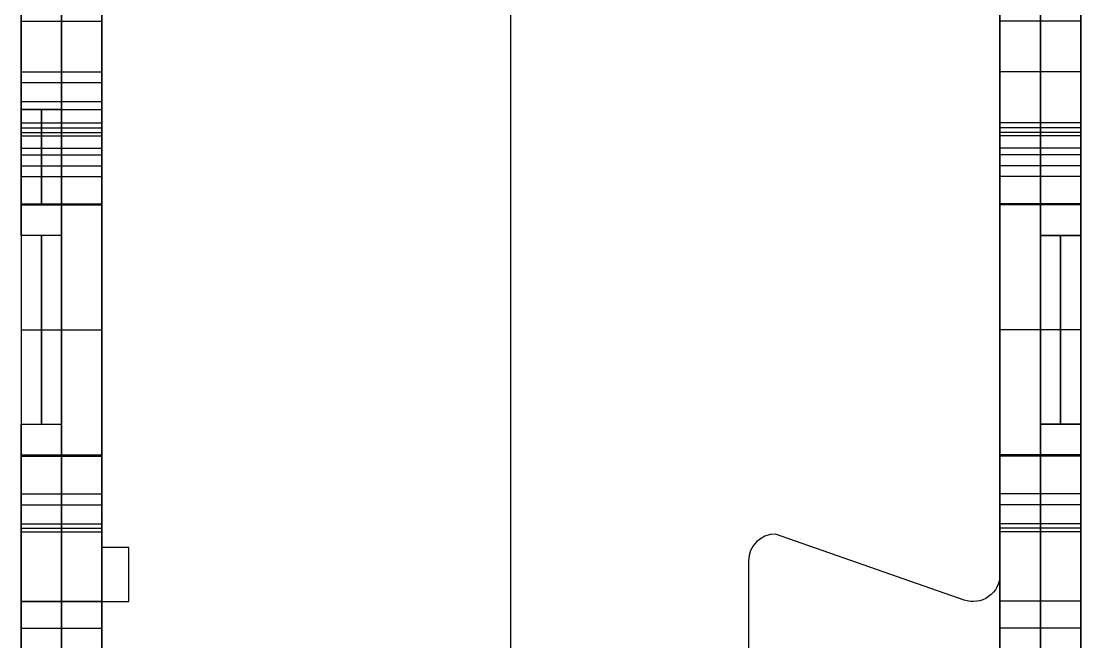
# Model space of a CAD drawing. Extents: x 3574 to 3842, y -44368 to -40231.
# Drawn here: x 3574.5 to 3810.5, y -41874.1 to -41735.8 of the extents above; entities that cross this region are included whole.
import ezdxf

# ---------------------------------------------------------------- set-up
doc = ezdxf.new("R2010")
doc.units = 0
doc.layers.add('ENDS', color=40, linetype='CONTINUOUS')

# ---------------------------------------------------------------- blocks, each defined once
blk = doc.blocks.new('SKYLARK200_END-XS-1')
at = {"layer": 'ENDS'}
for p, q in [((-159, 2667.9, 264), (-159, 2067.99, 264)), ((-159, 2667.9, 282), (-159, 2067.99, 282)), ((-50, 2668, 141), (-50, 2068, 141)), ((-32, 2668, 141), (-32, 2068, 141)), ((-268, 2666.28, 170), (-268, 2618, 186.9)), ((-268, 2618, 96.9), (-268, 2666.28, 113.8)), ((-259, 2666.28, 170), (-259, 2618, 186.9)), ((-259, 2618, 96.9), (-259, 2666.28, 113.8)), ((-250, 2666.28, 170), (-250, 2618, 186.9)), ((-250, 2618, 96.9), (-250, 2666.28, 113.8)), ((-250, 2514.39, 282), (-250, 2649.94, 282)), ((-250, 2514.39, 264), (-250, 2649.94, 264)), ((-250, 2514.39, 273), (-250, 2649.94, 273)), ((-50, 2649.96, 282), (-50, 2508.37, 282)), ((-50, 2649.96, 264), (-50, 2508.37, 264)), ((-50, 2649.96, 273), (-50, 2508.37, 273)), ((-268, 2631.69, 286), (-250, 2631.69, 286)), ((-268, 2631.69, -4), (-250, 2631.69, -4)), ((-32, 2631.69, -4), (-50, 2631.69, -4)), ((-32, 2631.69, 286), (-50, 2631.69, 286)), ((-268, 2620.37, 294), (-250, 2620.37, 294)), ((-268, 2620.37, -12), (-250, 2620.37, -12)), ((-32, 2620.37, -12), (-50, 2620.37, -12)), ((-32, 2620.37, 294), (-50, 2620.37, 294)), ((-268, 2618, 186.9), (-250, 2618, 186.9)), ((-268, 2618, 96.9), (-250, 2618, 96.9)), ((-268, 2613.76, 185.14), (-250, 2613.76, 185.14)), ((-268, 2613.76, 98.66), (-250, 2613.76, 98.66)), ((-268, 2612, 180.9), (-250, 2612, 180.9)), ((-268, 2612, 180.9), (-268, 2612, 162.9)), ((-268, 2612, 102.9), (-250, 2612, 102.9)), ((-268, 2612, 162.9), (-259, 2612, 162.9)), ((-259, 2612, 120.9), (-268, 2612, 120.9)), ((-268, 2612, 120.9), (-268, 2612, 102.9)), ((-259, 2612, 120.9), (-259, 2612, 162.9)), ((-259, 2612, 180.9), (-259, 2612, 102.9)), ((-259, 2612, 141.9), (-250, 2612, 141.9)), ((-259, 2612, 141.9), (-259, 2591, 141.9)), ((-250, 2612, 180.9), (-250, 2612, 102.9)), ((-250, 2612, 141), (-250, 2124, 141)), ((-268, 2609.06, 286), (-250, 2609.06, 286)), ((-268, 2609.06, -4), (-250, 2609.06, -4)), ((-268, 2607.9, 232), (-250, 2607.9, 232)), ((-268, 2607.9, 232), (-268, 2591, 280.28)), ((-268, 2591, 1.72), (-268, 2607.9, 50)), ((-268, 2607.9, 50), (-250, 2607.9, 50)), ((-259, 2607.9, 232), (-259, 2591, 280.28)), ((-259, 2591, 1.72), (-259, 2607.9, 50)), ((-250, 2607.9, 232), (-250, 2591, 280.28)), ((-250, 2591, 1.72), (-250, 2607.9, 50)), ((-32, 2609.06, -4), (-50, 2609.06, -4)), ((-32, 2609.06, 286), (-50, 2609.06, 286)), ((-32, 2607.9, 50), (-50, 2607.9, 50)), ((-50, 2607.9, 50), (-50, 2591, 1.72)), ((-32, 2607.9, 232), (-50, 2607.9, 232)), ((-50, 2591, 280.28), (-50, 2607.9, 232)), ((-41, 2607.9, 50), (-41, 2591, 1.72)), ((-41, 2591, 280.28), (-41, 2607.9, 232)), ((-32, 2607.9, 50), (-32, 2591, 1.72)), ((-32, 2591, 280.28), (-32, 2607.9, 232)), ((-268, 2606.87, 283.1), (-250, 2606.87, 283.1)), ((-268, 2606.87, -1.1), (-250, 2606.87, -1.1)), ((-268, 2606.14, 227.76), (-250, 2606.14, 227.76)), ((-268, 2606.14, 54.24), (-250, 2606.14, 54.24)), ((-32, 2606.87, -1.1), (-50, 2606.87, -1.1)), ((-32, 2606.87, 283.1), (-50, 2606.87, 283.1)), ((-32, 2606.14, 54.24), (-50, 2606.14, 54.24)), ((-32, 2606.14, 227.76), (-50, 2606.14, 227.76)), ((-268, 2590.75, 282), (-268, 2603.4, 282)), ((-268, 2603.4, 282), (-250, 2603.4, 282)), ((-268, 2603.4, 0), (-250, 2603.4, 0)), ((-268, 2603.4, 0), (-268, 2590.75, 0)), ((-259, 2590.75, 282), (-259, 2603.4, 282)), ((-259, 2603.4, 0), (-259, 2590.75, 0)), ((-250, 2590.75, 282), (-250, 2603.4, 282)), ((-250, 2603.4, 0), (-250, 2590.75, 0)), ((-32, 2603.4, 0), (-50, 2603.4, 0)), ((-50, 2590.75, 0), (-50, 2603.4, 0)), ((-32, 2603.4, 282), (-50, 2603.4, 282)), ((-50, 2603.4, 282), (-50, 2590.75, 282)), ((-41, 2590.75, 0), (-41, 2603.4, 0)), ((-41, 2603.4, 282), (-41, 2590.75, 282)), ((-32, 2590.75, 0), (-32, 2603.4, 0)), ((-32, 2603.4, 282), (-32, 2590.75, 282)), ((-268, 2601.9, 226), (-250, 2601.9, 226)), ((-268, 2601.9, 56), (-250, 2601.9, 56)), ((-268, 2601.9, 56), (-268, 2583.9, 56)), ((-268, 2583.9, 226), (-268, 2601.9, 226)), ((-259, 2523.9, 226), (-259, 2601.9, 226)), ((-259, 2601.9, 56), (-259, 2523.9, 56)), ((-259, 2601.5, 160.09), (-259, 2601.5, 123.71)), ((-250, 2523.9, 226), (-250, 2601.9, 226)), ((-250, 2601.9, 56), (-250, 2523.9, 56)), ((-32, 2601.9, 56), (-50, 2601.9, 56)), ((-50, 2523.9, 56), (-50, 2601.9, 56)), ((-32, 2601.9, 226), (-50, 2601.9, 226)), ((-50, 2601.9, 226), (-50, 2523.9, 226)), ((-41, 2601.9, 226), (-41, 2583.9, 226)), ((-41, 2583.9, 56), (-41, 2601.9, 56)), ((-32, 2601.9, 226), (-32, 2583.9, 226)), ((-32, 2583.9, 56), (-32, 2601.9, 56)), ((-268, 2599.45, 256.14), (-250, 2599.45, 256.14)), ((-268, 2599.45, 25.86), (-250, 2599.45, 25.86)), ((-32, 2599.45, 25.86), (-50, 2599.45, 25.86)), ((-32, 2599.45, 256.14), (-50, 2599.45, 256.14)), ((-268, 2597.08, 282), (-250, 2597.08, 282)), ((-268, 2597.08, 0), (-250, 2597.08, 0)), ((-32, 2597.08, 0), (-50, 2597.08, 0)), ((-32, 2597.08, 282), (-50, 2597.08, 282)), ((-268, 2591.02, 141), (-268, 2144.98, 141)), ((-268, 2591, 280.28), (-250, 2591, 280.28)), ((-268, 2591, 1.72), (-250, 2591, 1.72)), ((-268, 2591, 141.9), (-259, 2591, 141.9)), ((-268, 2590.81, 281.13), (-250, 2590.81, 281.13)), ((-268, 2590.81, 0.87), (-250, 2590.81, 0.87)), ((-268, 2590.75, 282), (-250, 2590.75, 282)), ((-268, 2590.75, 0), (-250, 2590.75, 0)), ((-32, 2591, 1.72), (-50, 2591, 1.72)), ((-32, 2591, 280.28), (-50, 2591, 280.28)), ((-32, 2590.81, 0.87), (-50, 2590.81, 0.87)), ((-32, 2590.81, 281.13), (-50, 2590.81, 281.13)), ((-32, 2590.75, 0), (-50, 2590.75, 0)), ((-32, 2590.75, 282), (-50, 2590.75, 282)), ((-259, 2583.9, 56), (-268, 2583.9, 56)), ((-259, 2583.9, 226), (-268, 2583.9, 226)), ((-259, 2541.9, 56), (-259, 2583.9, 56)), ((-259, 2583.9, 226), (-259, 2541.9, 226)), ((-250, 2582.17, 282), (-250, 2582.17, 264)), ((-41, 2583.9, 226), (-32, 2583.9, 226)), ((-41, 2541.9, 226), (-41, 2583.9, 226)), ((-32, 2583.9, 56), (-41, 2583.9, 56)), ((-41, 2583.9, 56), (-41, 2541.9, 56)), ((-259, 2544.71, 66.5), (-259, 2581.09, 66.5)), ((-259, 2544.71, 215.5), (-259, 2581.09, 215.5)), ((-41, 2544.71, 215.5), (-41, 2581.09, 215.5)), ((-41, 2581.09, 66.5), (-41, 2544.71, 66.5)), ((-50, 2579.16, 282), (-50, 2579.16, 264)), ((-268, 2562.9, 77), (-259, 2562.9, 77)), ((-268, 2562.9, 205), (-259, 2562.9, 205)), ((-259, 2562.9, 226), (-250, 2562.9, 226)), ((-259, 2562.9, 56), (-259, 2562.9, 77)), ((-259, 2562.9, 56), (-250, 2562.9, 56)), ((-259, 2562.9, 226), (-259, 2562.9, 205)), ((-41, 2562.9, 226), (-50, 2562.9, 226)), ((-41, 2562.9, 56), (-50, 2562.9, 56)), ((-32, 2562.9, 205), (-41, 2562.9, 205)), ((-41, 2562.9, 226), (-41, 2562.9, 205)), ((-32, 2562.9, 77), (-41, 2562.9, 77)), ((-41, 2562.9, 56), (-41, 2562.9, 77)), ((-268, 2523.9, 226), (-268, 2541.9, 226)), ((-268, 2541.9, 56), (-259, 2541.9, 56)), ((-268, 2541.9, 56), (-268, 2523.9, 56)), ((-268, 2541.9, 226), (-259, 2541.9, 226)), ((-32, 2541.9, 226), (-41, 2541.9, 226)), ((-41, 2541.9, 56), (-32, 2541.9, 56)), ((-41, 2541.9, 226), (-41, 2523.9, 226)), ((-41, 2523.9, 56), (-41, 2541.9, 56)), ((-32, 2523.9, 56), (-32, 2541.9, 56)), ((-32, 2541.9, 226), (-32, 2523.9, 226)), ((-268, 2535.05, 0), (-268, 2395.85, 0)), ((-268, 2535.05, 0), (-250, 2535.05, 0)), ((-268, 2502.45, 282), (-268, 2535.05, 282)), ((-268, 2535.05, 282), (-250, 2535.05, 282)), ((-268, 2534.99, 281.13), (-250, 2534.99, 281.13)), ((-268, 2534.99, 0.87), (-250, 2534.99, 0.87)), ((-268, 2534.8, 280.28), (-250, 2534.8, 280.28)), ((-268, 2534.8, 280.28), (-268, 2517.9, 232)), ((-268, 2517.9, 50), (-268, 2534.8, 1.72)), ((-268, 2534.8, 1.72), (-250, 2534.8, 1.72)), ((-259, 2535.05, 0), (-259, 2395.85, 0)), ((-259, 2502.45, 282), (-259, 2535.05, 282)), ((-259, 2534.8, 280.28), (-259, 2517.9, 232)), ((-259, 2517.9, 50), (-259, 2534.8, 1.72)), ((-250, 2535.05, 0), (-250, 2395.85, 0)), ((-250, 2502.45, 282), (-250, 2535.05, 282)), ((-250, 2534.8, 280.28), (-250, 2517.9, 232)), ((-250, 2517.9, 50), (-250, 2534.8, 1.72)), ((-32, 2535.05, 0), (-50, 2535.05, 0)), ((-50, 2502.45, 0), (-50, 2535.05, 0)), ((-32, 2535.05, 282), (-50, 2535.05, 282)), ((-50, 2535.05, 282), (-50, 2502.45, 282)), ((-32, 2534.99, 0.87), (-50, 2534.99, 0.87)), ((-32, 2534.99, 281.13), (-50, 2534.99, 281.13)), ((-32, 2534.8, 1.72), (-50, 2534.8, 1.72)), ((-50, 2534.8, 1.72), (-50, 2517.9, 50)), ((-32, 2534.8, 280.28), (-50, 2534.8, 280.28)), ((-50, 2517.9, 232), (-50, 2534.8, 280.28)), ((-41, 2502.45, 0), (-41, 2535.05, 0)), ((-41, 2535.05, 282), (-41, 2502.45, 282)), ((-41, 2534.8, 1.72), (-41, 2517.9, 50)), ((-41, 2517.9, 232), (-41, 2534.8, 280.28)), ((-32, 2502.45, 0), (-32, 2535.05, 0)), ((-32, 2535.05, 282), (-32, 2502.45, 282)), ((-32, 2534.8, 1.72), (-32, 2517.9, 50)), ((-32, 2517.9, 232), (-32, 2534.8, 280.28)), ((-268, 2526.35, 256.14), (-250, 2526.35, 256.14)), ((-268, 2526.35, 25.86), (-250, 2526.35, 25.86)), ((-32, 2526.35, 25.86), (-50, 2526.35, 25.86)), ((-32, 2526.35, 256.14), (-50, 2526.35, 256.14)), ((-268, 2523.9, 226), (-250, 2523.9, 226)), ((-268, 2523.9, 56), (-250, 2523.9, 56)), ((-32, 2523.9, 56), (-50, 2523.9, 56)), ((-32, 2523.9, 226), (-50, 2523.9, 226)), ((-268, 2519.66, 227.76), (-250, 2519.66, 227.76)), ((-268, 2519.66, 54.24), (-250, 2519.66, 54.24)), ((-268, 2518.75, 282), (-250, 2518.75, 282)), ((-32, 2519.66, 54.24), (-50, 2519.66, 54.24)), ((-32, 2519.66, 227.76), (-50, 2519.66, 227.76)), ((-32, 2518.75, 0), (-50, 2518.75, 0)), ((-32, 2518.75, 282), (-50, 2518.75, 282)), ((-268, 2517.9, 232), (-250, 2517.9, 232)), ((-268, 2517.9, 50), (-250, 2517.9, 50)), ((-57.98, 2502.7, 282), (-100, 2517.41, 282)), ((-100, 2517.41, 282), (-100, 2517.41, 264)), ((-57.98, 2502.7, 264), (-100, 2517.41, 264)), ((-57.98, 2502.7, 273), (-100, 2517.41, 273)), ((-32, 2517.9, 50), (-50, 2517.9, 50)), ((-32, 2517.9, 232), (-50, 2517.9, 232)), ((-244, 2514.39, 282), (-250, 2514.39, 282)), ((-250, 2514.39, 282), (-250, 2514.39, 264)), ((-244, 2514.39, 264), (-250, 2514.39, 264)), ((-244, 2514.39, 273), (-250, 2514.39, 273)), ((-247, 2514.39, 282), (-247, 2514.39, 264)), ((-244, 2502.39, 282), (-244, 2514.39, 282)), ((-244, 2514.39, 282), (-244, 2514.39, 264)), ((-244, 2502.39, 264), (-244, 2514.39, 264)), ((-244, 2502.39, 273), (-244, 2514.39, 273)), ((-104.24, 2515.65, 282), (-104.24, 2515.65, 264)), ((-106, 2511.41, 282), (-106, 2511.41, 264)), ((-106, 2511.41, 282), (-106, 2493.41, 282)), ((-106, 2511.41, 264), (-106, 2433.41, 264)), ((-106, 2511.41, 273), (-106, 2433.41, 273)), ((-78.99, 2510.06, 282), (-78.99, 2510.06, 264)), ((-244, 2508.39, 282), (-244, 2508.39, 264)), ((-50, 2508.37, 282), (-50, 2508.37, 264)), ((-268, 2490.45, 258), (-268, 2502.45, 258)), ((-268, 2502.45, 258), (-250, 2502.45, 258)), ((-268, 2502.45, 258), (-268, 2502.45, 282)), ((-268, 2502.45, 282), (-250, 2502.45, 282)), ((-268, 2502.45, 270), (-250, 2502.45, 270)), ((-268, 2442.39, 282), (-268, 2502.39, 282)), ((-268, 2502.39, 282), (-268, 2502.39, 264)), ((-268, 2442.39, 264), (-268, 2502.39, 264)), ((-268, 2502.39, 282), (-244, 2502.39, 282)), ((-268, 2502.39, 264), (-244, 2502.39, 264)), ((-268, 2442.39, 273), (-268, 2502.39, 273)), ((-268, 2502.39, 273), (-244, 2502.39, 273)), ((-259, 2490.45, 258), (-259, 2502.45, 258)), ((-259, 2502.45, 258), (-259, 2502.45, 282)), ((-256, 2502.39, 282), (-256, 2502.39, 264)), ((-250, 2490.45, 258), (-250, 2502.45, 258)), ((-250, 2502.45, 258), (-250, 2502.45, 282)), ((-244, 2502.39, 282), (-244, 2502.39, 264)), ((-57.98, 2502.7, 282), (-57.98, 2502.7, 264)), ((-52.53, 2503.47, 282), (-52.53, 2503.47, 264)), ((-32, 2502.45, 24), (-50, 2502.45, 24)), ((-50, 2490.45, 24), (-50, 2502.45, 24)), ((-32, 2502.45, 0), (-50, 2502.45, 0)), ((-50, 2502.45, 24), (-50, 2502.45, 0)), ((-32, 2502.45, 282), (-50, 2502.45, 282)), ((-32, 2502.45, 258), (-50, 2502.45, 258)), ((-50, 2502.45, 282), (-50, 2502.45, 258)), ((-50, 2502.45, 258), (-50, 2490.45, 258)), ((-32, 2502.45, 12), (-50, 2502.45, 12)), ((-32, 2502.45, 270), (-50, 2502.45, 270)), ((-41, 2490.45, 24), (-41, 2502.45, 24)), ((-41, 2502.45, 24), (-41, 2502.45, 0)), ((-41, 2502.45, 282), (-41, 2502.45, 258)), ((-41, 2502.45, 258), (-41, 2490.45, 258)), ((-32, 2490.45, 24), (-32, 2502.45, 24)), ((-32, 2502.45, 24), (-32, 2502.45, 0)), ((-32, 2502.45, 282), (-32, 2502.45, 258)), ((-32, 2502.45, 258), (-32, 2490.45, 258)), ((-268, 2496.45, 258), (-250, 2496.45, 258)), ((-32, 2496.45, 24), (-50, 2496.45, 24)), ((-32, 2496.45, 258), (-50, 2496.45, 258)), ((-106, 2493.41, 282), (-106, 2493.41, 273))]:
    blk.add_line(p, q, dxfattribs=at)
at = {"layer": 'ENDS', "extrusion": (1, 0, 0)}
for centre, radius, start, end in [((2637.35, 288, -268), 6, 199.4712, 270), ((2637.35, -6, -268), 6, 90, 160.5288), ((2637.35, 288, -259), 6, 199.4712, 270), ((2637.35, -6, -259), 6, 90, 160.5288), ((2637.35, 288, -250), 6, 199.4712, 270), ((2637.35, -6, -250), 6, 90, 160.5288), ((2620.37, 0, -50), 12, 199.4712, 340.5288), ((2620.37, 282, -50), 12, 19.4712, 160.5288), ((2620.37, 0, -41), 12, 199.4712, 340.5288), ((2620.37, 282, -41), 12, 19.4712, 160.5288), ((2620.37, 0, -32), 12, 199.4712, 340.5288), ((2620.37, 282, -32), 12, 19.4712, 160.5288), ((2618, 180.9, -268), 6, 90, 180), ((2618, 102.9, -268), 6, 180, 270), ((2618, 180.9, -259), 6, 90, 180), ((2618, 102.9, -259), 6, 180, 270), ((2618, 180.9, -250), 6, 90, 180), ((2618, 102.9, -250), 6, 180, 270), ((2612, 141.9, -259), 21, 90, 270), ((2603.4, 288, -268), 6, 270, 340.5288), ((2603.4, -6, -268), 6, 19.4712, 90), ((2601.9, 232, -268), 6, 270, 360), ((2601.9, 50, -268), 6, 360, 90), ((2603.4, 288, -259), 6, 270, 340.5288), ((2603.4, -6, -259), 6, 19.4712, 90), ((2601.9, 232, -259), 6, 270, 0), ((2601.9, 50, -259), 6, 360, 90), ((2603.4, 288, -250), 6, 270, 340.5288), ((2603.4, -6, -250), 6, 19.4712, 90), ((2601.9, 232, -250), 6, 270, 360), ((2601.9, 50, -250), 6, 360, 90), ((2596.75, 0, -50), 6, 163.3771, 180), ((2596.75, 282, -50), 6, 180, 196.6229), ((2596.75, 0, -41), 6, 163.3771, 180), ((2596.75, 282, -41), 6, 180, 196.6229), ((2596.75, 0, -32), 6, 163.3771, 180), ((2596.75, 282, -32), 6, 180, 196.6229), ((2562.9, 56, -268), 21, 360, 180), ((2562.9, 56, -259), 21, 0, 180), ((2562.9, 226, -259), 21, 180, 0), ((2562.9, 226, -36.5), 21, 180, 0), ((2562.9, 56, -36.5), 21, 0, 180), ((2562.9, 226, -32), 21, 180, 0), ((2562.9, 56, -32), 21, 0, 180), ((2529.05, 0, -50), 6, 0, 16.6229), ((2529.05, 282, -50), 6, 343.3771, 0), ((2529.05, 0, -41), 6, 0, 16.6229), ((2529.05, 282, -41), 6, 343.3771, 0), ((2529.05, 0, -32), 6, 0, 16.6229), ((2529.05, 282, -32), 6, 343.3771, 0), ((2523.9, 232, -268), 6, 180, 270), ((2523.9, 50, -268), 6, 90, 180), ((2523.9, 232, -259), 6, 180, 270), ((2523.9, 50, -259), 6, 90, 180), ((2523.9, 232, -250), 6, 180, 270), ((2523.9, 50, -250), 6, 90, 180)]:
    blk.add_arc(centre, radius, start, end, dxfattribs=at)
at = {"layer": 'ENDS', "extrusion": (-1, 0, 0)}
for centre, radius, start, end in [((-2637.35, -6, 50), 6, 19.4712, 90), ((-2637.35, 288, 50), 6, 270, 340.5288), ((-2637.35, -6, 41), 6, 19.4712, 90), ((-2637.35, 288, 41), 6, 270, 340.5288), ((-2637.35, -6, 32), 6, 19.4712, 90), ((-2620.37, 282, 268), 12, 19.4712, 160.5288), ((-2620.37, 0, 268), 12, 199.4712, 340.5288), ((-2620.37, 282, 259), 12, 19.4712, 160.5288), ((-2620.37, 0, 259), 12, 199.4712, 340.5288), ((-2620.37, 282, 250), 12, 19.4712, 160.5288), ((-2620.37, 0, 250), 12, 199.4712, 340.5288), ((-2612, 141.9, 268), 21, 270, 90), ((-2612, 141.9, 263.5), 21, 270, 90), ((-2603.4, -6, 50), 6, 90, 160.5288), ((-2603.4, 288, 50), 6, 199.4712, 270), ((-2601.9, 50, 50), 6, 90, 180), ((-2601.9, 232, 50), 6, 180, 270), ((-2603.4, -6, 41), 6, 90, 160.5288), ((-2603.4, 288, 41), 6, 199.4712, 270), ((-2601.9, 50, 41), 6, 90, 180), ((-2601.9, 232, 41), 6, 180, 270), ((-2603.4, -6, 32), 6, 90, 160.5288), ((-2603.4, 288, 32), 6, 199.4712, 270), ((-2601.9, 50, 32), 6, 90, 180), ((-2601.9, 232, 32), 6, 180, 270), ((-2596.75, 282, 268), 6, 343.3771, 360), ((-2596.75, 0, 268), 6, 0, 16.6229), ((-2596.75, 282, 259), 6, 343.3771, 0), ((-2596.75, 0, 259), 6, 0, 16.6229), ((-2596.75, 282, 250), 6, 343.3771, 0), ((-2596.75, 0, 250), 6, 0, 16.6229), ((-2562.9, 226, 268), 21, 180, 0), ((-2562.9, 56, 263.5), 21, 0, 180), ((-2562.9, 226, 263.5), 21, 180, 0), ((-2562.9, 226, 41), 21, 180, 360), ((-2562.9, 56, 41), 21, 360, 180), ((-2529.05, 282, 268), 6, 180, 196.6229), ((-2529.05, 0, 268), 6, 163.3771, 180), ((-2529.05, 282, 259), 6, 180, 196.6229), ((-2529.05, 0, 259), 6, 163.3771, 180), ((-2529.05, 282, 250), 6, 180, 196.6229), ((-2529.05, 0, 250), 6, 163.3771, 180), ((-2523.9, 50, 50), 6, 360, 90), ((-2523.9, 232, 50), 6, 270, 360), ((-2523.9, 50, 41), 6, 360, 90), ((-2523.9, 232, 41), 6, 270, 360), ((-2523.9, 50, 32), 6, 360, 90), ((-2523.9, 232, 32), 6, 270, 360)]:
    blk.add_arc(centre, radius, start, end, dxfattribs=at)
at = {"layer": 'ENDS'}
for centre in [(-100, 2511.41, 282), (-100, 2511.41, 264), (-100, 2511.41, 273)]:
    blk.add_arc(centre, 6, 90, 180, dxfattribs=at)
at = {"layer": 'ENDS', "extrusion": (0, 0, -1)}
for centre in [(56, 2508.37, -282), (56, 2508.37, -264), (56, 2508.37, -273)]:
    blk.add_arc(centre, 6, 180, 289.29, dxfattribs=at)

msp = doc.modelspace()

# ---------------------------------------------------------------- block references
at = {"layer": 'ENDS'}
msp.add_blockref('SKYLARK200_END-XS-1', (3842.49, -44367.53, 18), dxfattribs=at)

doc.saveas('drawing.dxf')
